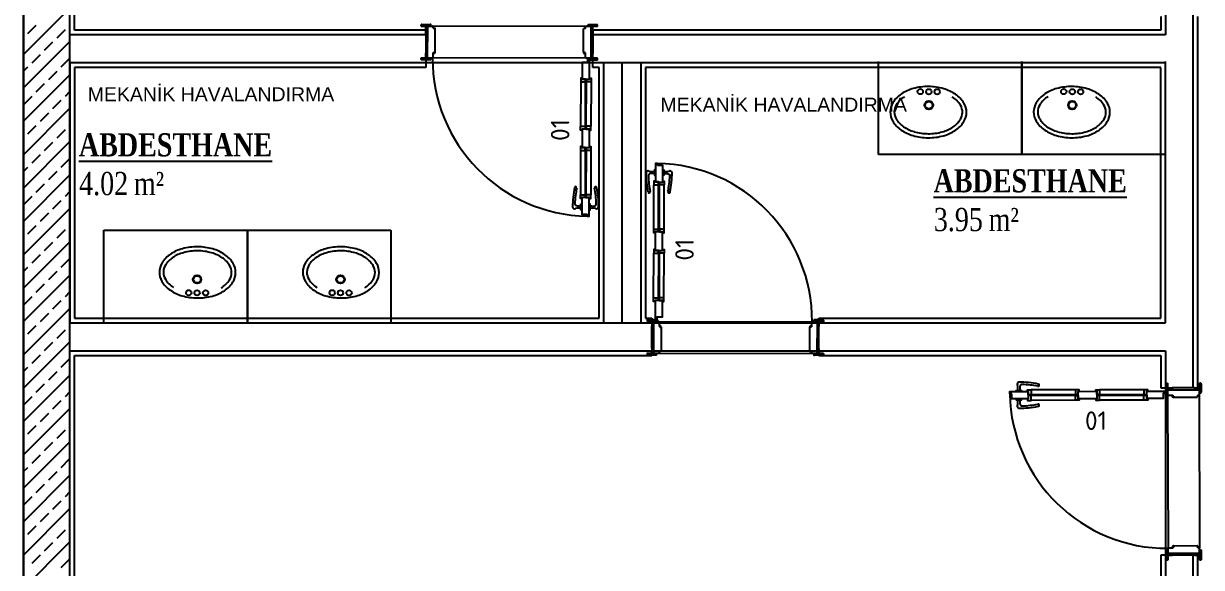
# Model space of a CAD drawing. Extents: x 357804 to 359242, y -615216 to -609926.
# Drawn here: x 357804 to 358439, y -612708 to -612415 of the extents above; entities that cross this region are included whole.
import ezdxf
from ezdxf.enums import TextEntityAlignment as Align

# ---------------------------------------------------------------- set-up
doc = ezdxf.new("R2010")
doc.units = 0
doc.header["$MEASUREMENT"] = 0
doc.layers.add('MKDU0', color=50, linetype='CONTINUOUS')
doc.styles.add('BORA', font='times.ttf')
doc.styles.add('KT-isocpeur', font='isocpeur.ttf', dxfattribs={"height": 10})
doc.styles.add('MtXpl_Times_New_Roma', font='timesbd.ttf')
doc.styles.get("Standard").update_dxf_attribs({"font": 'arial.ttf'})

msp = doc.modelspace()

# ---------------------------------------------------------------- linework, layer by layer
at = {"layer": 'MKDU0', "color": 8, "ltscale": 0.03}
for p, q in [((357804.37, -613401.35), (357804.37, -611886.35)), ((357804.37, -614601.35), (357804.37, -611886.35)), ((357804.37, -611886.35), (357804.37, -614601.35)), ((357804.37, -611886.35), (357804.37, -614601.35)), ((358434.37, -612806.35), (358434.37, -611911.35)), ((357804.37, -612821.35), (357804.37, -612301.35)), ((357829.37, -612701.35), (357829.37, -612301.35)), ((358419.37, -612301.35), (358419.37, -612421.35)), ((357829.37, -612421.35), (357829.37, -612371.35)), ((357831.87, -612418.85), (357831.87, -612373.85)), ((357804.37, -612431.92), (357829.37, -612406.92)), ((358416.87, -612411.37), (358416.87, -612418.85)), ((358436.87, -612611.32), (358436.87, -612411.39)), ((357806.69, -612420.62), (357811.18, -612416.13)), ((357822.41, -612422.86), (357826.9, -612418.37)), ((357829.14, -612416.13), (357829.37, -612415.9)), ((358021.04, -612418.85), (357831.87, -612418.85)), ((358021.04, -612421.35), (358021.04, -612418.85)), ((358416.87, -612418.85), (358111.03, -612418.85)), ((358111.03, -612418.85), (358111.04, -612421.35)), ((357804.37, -612422.94), (357804.45, -612422.86)), ((357804.37, -612449.89), (357829.37, -612424.89)), ((357815.67, -612429.6), (357820.16, -612425.11)), ((358419.37, -612421.35), (357829.37, -612421.35)), ((357808.94, -612436.34), (357813.43, -612431.85)), ((358020.99, -612431.35), (358020.99, -612438.85)), ((358111.02, -612438.85), (358111.02, -612431.35)), ((357804.37, -612440.9), (357806.69, -612438.58)), ((357824.65, -612438.58), (357829.14, -612434.09)), ((358116.87, -612436.35), (357829.37, -612436.35)), ((357829.37, -612436.35), (357829.37, -612576.35)), ((358020.99, -612438.85), (357831.87, -612438.85)), ((357831.87, -612438.85), (357831.87, -612573.85)), ((358114.37, -612438.85), (358111.02, -612438.85)), ((358114.37, -612573.85), (358114.37, -612438.85)), ((358116.87, -612576.35), (358116.87, -612436.35)), ((358136.87, -612436.35), (358116.87, -612436.35)), ((358126.87, -612576.35), (358126.87, -612436.35)), ((358419.37, -612436.35), (358136.87, -612436.35)), ((358136.87, -612436.35), (358136.87, -612576.35)), ((358416.87, -612438.85), (358139.37, -612438.85)), ((358139.37, -612438.85), (358139.37, -612573.85)), ((358264.8, -612485.73), (358264.8, -612435.73)), ((358342.07, -612485.73), (358342.07, -612435.73)), ((358342.07, -612435.73), (358342.07, -612485.73)), ((358416.87, -612573.85), (358416.87, -612438.85)), ((358419.35, -612435.73), (358419.35, -612485.73)), ((358419.37, -612576.35), (358419.37, -612436.35)), ((357804.37, -612467.85), (357829.37, -612442.85)), ((357817.92, -612445.32), (357822.41, -612440.83)), ((358106.97, -612472), (358107.03, -612445.11)), ((358107.39, -612472.01), (358107.45, -612445.11)), ((357811.18, -612452.05), (357815.67, -612447.56)), ((357826.9, -612454.3), (357829.37, -612451.83)), ((358104.44, -612446.59), (358104.39, -612470.52)), ((358110.04, -612446.6), (358109.99, -612470.53)), ((357804.45, -612458.79), (357808.94, -612454.3)), ((357820.16, -612461.03), (357824.65, -612456.54)), ((357804.37, -612485.81), (357829.37, -612460.81)), ((357813.43, -612467.77), (357817.92, -612463.28)), ((357806.69, -612474.5), (357811.18, -612470.01)), ((357829.14, -612470.01), (357829.37, -612469.79)), ((357804.37, -612476.83), (357804.45, -612476.75)), ((357822.41, -612476.75), (357826.9, -612472.26)), ((357804.37, -612503.77), (357829.37, -612478.77)), ((357815.67, -612483.48), (357820.16, -612478.99)), ((358104.36, -612483.48), (358104.31, -612507.41)), ((358106.95, -612482), (358106.89, -612508.9)), ((358107.37, -612482.01), (358107.31, -612508.9)), ((358109.96, -612483.49), (358109.91, -612507.42)), ((357808.94, -612490.22), (357813.43, -612485.73)), ((357824.65, -612492.46), (357829.14, -612487.97)), ((358342.07, -612485.73), (358264.8, -612485.73)), ((358419.35, -612485.73), (358342.07, -612485.73)), ((357804.37, -612494.79), (357806.69, -612492.46)), ((357817.92, -612499.2), (357822.41, -612494.71)), ((357804.37, -612521.73), (357829.37, -612496.73)), ((357811.18, -612505.93), (357815.67, -612501.44)), ((358143.8, -612525.92), (358143.86, -612501.99)), ((358146.39, -612527.41), (358146.45, -612500.51)), ((358146.81, -612527.41), (358146.87, -612500.52)), ((358149.4, -612525.93), (358149.46, -612502)), ((357804.45, -612512.67), (357808.94, -612508.18)), ((357826.9, -612508.18), (357829.37, -612505.71)), ((357804.37, -612539.69), (357829.37, -612514.69)), ((357820.16, -612514.91), (357824.65, -612510.42)), ((357813.43, -612521.65), (357817.92, -612517.16)), ((357806.69, -612528.38), (357811.18, -612523.89)), ((357822.41, -612530.63), (357826.9, -612526.14)), ((357829.14, -612523.89), (357829.37, -612523.67)), ((357847.69, -612576.35), (357847.69, -612526.35)), ((357847.69, -612526.35), (357924.97, -612526.35)), ((357924.97, -612526.35), (357924.97, -612576.35)), ((357924.97, -612576.35), (357924.97, -612526.35)), ((357924.97, -612526.35), (358002.24, -612526.35)), ((358002.24, -612526.35), (358002.24, -612576.35)), ((357804.37, -612530.71), (357804.45, -612530.63)), ((357804.37, -612557.65), (357829.37, -612532.65)), ((357815.67, -612537.36), (357820.16, -612532.87)), ((357808.94, -612544.1), (357813.43, -612539.61)), ((358143.72, -612562.81), (358143.77, -612538.88)), ((358146.37, -612537.41), (358146.31, -612564.3)), ((358146.79, -612537.41), (358146.73, -612564.3)), ((358149.32, -612562.82), (358149.37, -612538.89)), ((357804.37, -612548.67), (357806.69, -612546.34)), ((357824.65, -612546.34), (357829.14, -612541.85)), ((357804.37, -612575.61), (357829.37, -612550.61)), ((357817.92, -612553.08), (357822.41, -612548.59)), ((357811.18, -612559.81), (357815.67, -612555.32)), ((357826.9, -612562.06), (357829.37, -612559.59)), ((357804.45, -612566.55), (357808.94, -612562.06)), ((357820.16, -612568.79), (357824.65, -612564.3)), ((357804.37, -612593.57), (357829.37, -612568.57)), ((357813.43, -612575.53), (357817.92, -612571.04)), ((357806.69, -612582.26), (357811.18, -612577.77)), ((357829.14, -612577.77), (357829.37, -612577.55)), ((357829.37, -612576.35), (358116.87, -612576.35)), ((357831.87, -612573.85), (358114.37, -612573.85)), ((358116.87, -612576.35), (358136.87, -612576.35)), ((358136.87, -612576.35), (358419.37, -612576.35)), ((358139.37, -612573.85), (358142.72, -612573.85)), ((358232.74, -612573.85), (358416.87, -612573.85)), ((357804.37, -612584.59), (357804.45, -612584.51)), ((357822.41, -612584.51), (357826.9, -612580.02)), ((357804.37, -612611.53), (357829.37, -612586.53)), ((357815.67, -612591.24), (357820.16, -612586.75)), ((357829.37, -612791.35), (357829.37, -612591.35)), ((357829.37, -612591.35), (358419.37, -612591.35)), ((358142.72, -612593.85), (358142.72, -612591.35)), ((358232.72, -612591.35), (358232.72, -612593.85)), ((358419.37, -612591.35), (358419.37, -612771.35)), ((357808.94, -612597.98), (357813.43, -612593.49)), ((357824.65, -612600.22), (357829.14, -612595.73)), ((357831.87, -612788.85), (357831.87, -612593.85)), ((357831.87, -612593.85), (358142.72, -612593.85)), ((358232.72, -612593.85), (358416.87, -612593.85)), ((358416.87, -612593.85), (358416.87, -612611.36)), ((357804.37, -612602.55), (357806.69, -612600.22)), ((357804.37, -612629.49), (357829.37, -612604.49)), ((357817.92, -612606.96), (357822.41, -612602.47)), ((357811.18, -612613.7), (357815.67, -612609.21)), ((357804.45, -612620.43), (357808.94, -612615.94)), ((357826.9, -612615.94), (357829.37, -612613.47)), ((358372.44, -612615), (358345.55, -612615.06)), ((358372.44, -612615.42), (358345.55, -612615.48)), ((358370.96, -612612.41), (358347.03, -612612.46)), ((358382.44, -612614.97), (358409.34, -612614.91)), ((358382.44, -612615.39), (358409.34, -612615.33)), ((358407.85, -612612.33), (358383.92, -612612.38)), ((358416.87, -612611.36), (358424.37, -612611.35)), ((358434.37, -612611.33), (358436.87, -612611.32)), ((357804.37, -612647.45), (357829.37, -612622.45)), ((357820.16, -612622.68), (357824.65, -612618.19)), ((358370.97, -612618.01), (358347.04, -612618.06)), ((358407.86, -612617.93), (358383.93, -612617.98)), ((357813.43, -612629.41), (357817.92, -612624.92)), ((357806.69, -612636.15), (357811.18, -612631.66)), ((357822.41, -612638.39), (357826.9, -612633.9)), ((357829.14, -612631.66), (357829.37, -612631.43)), ((357804.37, -612638.47), (357804.45, -612638.39)), ((357804.37, -612665.41), (357829.37, -612640.41)), ((357815.67, -612645.13), (357820.16, -612640.64)), ((357808.94, -612651.86), (357813.43, -612647.37)), ((357804.37, -612656.43), (357806.69, -612654.11)), ((357824.65, -612654.11), (357829.14, -612649.62)), ((357804.37, -612683.37), (357829.37, -612658.37)), ((357817.92, -612660.84), (357822.41, -612656.35)), ((357811.18, -612667.58), (357815.67, -612663.09)), ((357826.9, -612669.82), (357829.37, -612667.35)), ((357804.45, -612674.31), (357808.94, -612669.82)), ((357820.16, -612676.56), (357824.65, -612672.07)), ((357804.37, -612701.33), (357829.37, -612676.33)), ((357813.43, -612683.29), (357817.92, -612678.8)), ((357806.69, -612690.03), (357811.18, -612685.54)), ((357829.14, -612685.54), (357829.37, -612685.31)), ((357804.37, -612692.35), (357804.45, -612692.27)), ((357822.41, -612692.27), (357826.9, -612687.78)), ((357804.37, -612719.29), (357829.37, -612694.29)), ((357815.67, -612699.01), (357820.16, -612694.52)), ((357808.94, -612705.74), (357813.43, -612701.25)), ((357824.65, -612707.99), (357829.14, -612703.5)), ((357829.37, -612791.35), (357829.37, -612701.35)), ((358424.37, -612701.35), (358416.87, -612701.36)), ((358416.87, -612701.36), (358416.87, -612768.85)), ((358436.87, -612701.33), (358434.37, -612701.33)), ((358436.87, -612803.85), (358436.87, -612701.33))]:
    msp.add_line(p, q, dxfattribs=at)
for points in [[(358109.24, -612445.12), (358109.27, -612435.12), (358108.07, -612435.11), (358108.06, -612436.26), (358105.26, -612436.26), (358105.24, -612445.11)], [(358105.25, -612444.59), (358104.45, -612444.59), (358104.44, -612446.59), (358107.03, -612446.59), (358107.03, -612445.11), (358105.24, -612445.11)], [(358109.25, -612444.6), (358110.05, -612444.6), (358110.04, -612446.6), (358107.45, -612446.59), (358107.45, -612445.11), (358109.24, -612445.12)], [(358105.18, -612472.52), (358104.38, -612472.52), (358104.39, -612470.52), (358106.98, -612470.52), (358106.97, -612472), (358105.18, -612472)], [(358109.18, -612472.53), (358109.98, -612472.53), (358109.99, -612470.53), (358107.4, -612470.53), (358107.39, -612472.01), (358109.18, -612472.01)], [(358109.18, -612472.01), (358105.18, -612472), (358105.16, -612482), (358109.16, -612482.01), (358109.18, -612472.01)], [(358105.16, -612481.48), (358104.36, -612481.48), (358104.36, -612483.48), (358106.95, -612483.48), (358106.95, -612482), (358105.16, -612482)], [(358109.16, -612481.49), (358109.96, -612481.49), (358109.96, -612483.49), (358107.37, -612483.49), (358107.37, -612482.01), (358109.16, -612482.01)], [(358145.88, -612491.66), (358145.88, -612490.51), (358144.68, -612490.51), (358144.66, -612500.51), (358148.66, -612500.52), (358148.68, -612491.67)], [(358144.66, -612499.99), (358143.86, -612499.99), (358143.86, -612501.99), (358146.45, -612501.99), (358146.45, -612500.51), (358144.66, -612500.51)], [(358148.66, -612500), (358149.46, -612500), (358149.46, -612502), (358146.87, -612502), (358146.87, -612500.52), (358148.66, -612500.52)], [(358105.1, -612509.41), (358104.3, -612509.41), (358104.31, -612507.41), (358106.9, -612507.42), (358106.89, -612508.9), (358105.1, -612508.89)], [(358107.88, -612517.75), (358107.88, -612518.9), (358109.08, -612518.9), (358109.1, -612508.9), (358105.1, -612508.89), (358105.08, -612517.74)], [(358109.1, -612509.42), (358109.9, -612509.42), (358109.91, -612507.42), (358107.32, -612507.42), (358107.31, -612508.9), (358109.1, -612508.9)], [(358144.6, -612527.92), (358143.8, -612527.92), (358143.8, -612525.92), (358146.39, -612525.93), (358146.39, -612527.41), (358144.6, -612527.4)], [(358144.58, -612537.4), (358148.58, -612537.41), (358148.6, -612527.41), (358144.6, -612527.4), (358144.58, -612537.4)], [(358148.6, -612527.93), (358149.4, -612527.93), (358149.4, -612525.93), (358146.81, -612525.93), (358146.81, -612527.41), (358148.6, -612527.41)], [(358144.58, -612536.88), (358143.78, -612536.88), (358143.77, -612538.88), (358146.36, -612538.89), (358146.37, -612537.41), (358144.58, -612537.4)], [(358148.58, -612536.89), (358149.38, -612536.89), (358149.37, -612538.89), (358146.78, -612538.89), (358146.79, -612537.41), (358148.58, -612537.41)], [(358144.52, -612564.81), (358143.72, -612564.81), (358143.72, -612562.81), (358146.31, -612562.82), (358146.31, -612564.3), (358144.52, -612564.29)], [(358144.52, -612564.29), (358144.5, -612574.29), (358145.7, -612574.3), (358145.7, -612573.15), (358148.5, -612573.15), (358148.52, -612564.3)], [(358148.52, -612564.82), (358149.32, -612564.82), (358149.32, -612562.82), (358146.73, -612562.82), (358146.73, -612564.3), (358148.52, -612564.3)], [(358336.7, -612614.49), (358335.55, -612614.49), (358335.55, -612613.29), (358345.55, -612613.27), (358345.56, -612617.27), (358336.71, -612617.29)], [(358345.03, -612613.27), (358345.03, -612612.47), (358347.03, -612612.46), (358347.03, -612615.05), (358345.55, -612615.06), (358345.55, -612613.27)], [(358345.04, -612617.27), (358345.04, -612618.07), (358347.04, -612618.06), (358347.03, -612615.47), (358345.55, -612615.48), (358345.56, -612617.27)], [(358372.96, -612613.21), (358372.96, -612612.41), (358370.96, -612612.41), (358370.96, -612615), (358372.44, -612615), (358372.44, -612613.21)], [(358372.97, -612617.21), (358372.97, -612618.01), (358370.97, -612618.01), (358370.96, -612615.42), (358372.44, -612615.42), (358372.45, -612617.21)], [(358382.44, -612613.18), (358382.45, -612617.18), (358372.45, -612617.21), (358372.44, -612613.21), (358382.44, -612613.18)], [(358381.92, -612613.19), (358381.92, -612612.39), (358383.92, -612612.38), (358383.92, -612614.97), (358382.44, -612614.97), (358382.44, -612613.18)], [(358381.93, -612617.19), (358381.93, -612617.99), (358383.93, -612617.98), (358383.92, -612615.39), (358382.44, -612615.39), (358382.45, -612617.18)], [(358409.85, -612613.12), (358409.85, -612612.32), (358407.85, -612612.33), (358407.86, -612614.92), (358409.34, -612614.91), (358409.33, -612613.12)], [(358409.86, -612617.12), (358409.86, -612617.92), (358407.86, -612617.93), (358407.86, -612615.34), (358409.34, -612615.33), (358409.34, -612617.12)], [(358409.33, -612613.12), (358419.33, -612613.1), (358419.33, -612614.3), (358418.18, -612614.3), (358418.19, -612617.1), (358409.34, -612617.12)]]:
    msp.add_lwpolyline(points, close=True, dxfattribs=at)
for points in [[(358107.09, -612472), (358107.15, -612445.11)], [(358107.35, -612445.11), (358107.29, -612472)], [(358107.07, -612482), (358107.01, -612508.9)], [(358107.21, -612508.9), (358107.27, -612482)], [(358144.67, -612493.9), (358144.17, -612493.9), (358144.17, -612496.9), (358144.67, -612496.9)], [(358148.67, -612493.91), (358149.17, -612493.91), (358149.17, -612496.91), (358148.67, -612496.91)], [(358146.55, -612500.51), (358146.49, -612527.41)], [(358146.69, -612527.41), (358146.75, -612500.52)], [(358105.09, -612515.5), (358104.59, -612515.5), (358104.59, -612512.5), (358105.09, -612512.5)], [(358109.09, -612515.51), (358109.59, -612515.51), (358109.59, -612512.51), (358109.09, -612512.51)], [(358146.41, -612564.3), (358146.47, -612537.41)], [(358146.67, -612537.41), (358146.61, -612564.3)], [(358338.94, -612613.28), (358338.94, -612612.78), (358341.94, -612612.77), (358341.94, -612613.27)], [(358345.55, -612615.16), (358372.44, -612615.1)], [(358372.44, -612615.3), (358345.55, -612615.36)], [(358409.34, -612615.01), (358382.44, -612615.07)], [(358382.44, -612615.27), (358409.34, -612615.21)], [(358338.95, -612617.28), (358338.95, -612617.78), (358341.95, -612617.77), (358341.95, -612617.27)]]:
    msp.add_lwpolyline(points, dxfattribs=at)
for points in [[(358149.17, -612496.16, -0.141238), (358151.63, -612496.04, -0.296872), (358152.44, -612497.27)], [(358104.59, -612513.25, -0.141238), (358102.13, -612513.37, -0.296872), (358101.33, -612512.14)], [(358341.2, -612617.78, 0.141238), (358341.08, -612620.23, 0.296872), (358342.31, -612621.04)]]:
    msp.add_lwpolyline(points, format="xyb", dxfattribs=at)
for centre, radius in [((358287.36, -612451.87), 1.43), ((358291.96, -612451.9), 1.43), ((358296.46, -612451.94), 1.43), ((358364.63, -612451.87), 1.43), ((358369.24, -612451.9), 1.43), ((358373.73, -612451.94), 1.43), ((358291.96, -612459.16), 2.3), ((358291.96, -612459.16), 1.94), ((358369.24, -612459.16), 2.3), ((358369.24, -612459.16), 1.94), ((357897.8, -612552.92), 2.3), ((357897.8, -612552.92), 1.94), ((357975.08, -612552.92), 2.3), ((357975.08, -612552.92), 1.94), ((357893.31, -612560.14), 1.43), ((357897.8, -612560.18), 1.43), ((357902.41, -612560.21), 1.43), ((357970.58, -612560.14), 1.43), ((357975.08, -612560.18), 1.43), ((357979.68, -612560.21), 1.43)]:
    msp.add_circle(centre, radius, dxfattribs=at)
for centre, radius, start, end in [((358289.35, -612471.41), 21.99, 105.12094, 123.43802), ((358291.59, -612479.69), 30.56, 89.60337, 105.12094), ((358291.59, -612479.69), 30.56, 74.0858, 89.60337), ((358293.94, -612471.45), 21.99, 55.76871, 74.0858), ((358366.63, -612471.41), 21.99, 105.12094, 123.43802), ((358368.87, -612479.69), 30.56, 89.60337, 105.12094), ((358368.87, -612479.69), 30.56, 74.0858, 89.60337), ((358371.22, -612471.45), 21.99, 55.76871, 74.0858), ((358280.58, -612462.83), 9.43, 147.88996, 179.60337), ((358285.89, -612466.16), 15.7, 123.43802, 147.88996), ((358285.89, -612466.16), 13.51, 120.98011, 147.88996), ((358297.48, -612466.24), 13.51, 31.31678, 58.22663), ((358297.48, -612466.24), 15.7, 31.31678, 55.76871), ((358302.84, -612462.99), 9.43, 359.60337, 31.31678), ((358357.85, -612462.83), 9.43, 147.88996, 179.60337), ((358363.16, -612466.16), 15.7, 123.43802, 147.88996), ((358363.16, -612466.16), 13.51, 120.98011, 147.88996), ((358374.76, -612466.24), 13.51, 31.31678, 58.22663), ((358374.76, -612466.24), 15.7, 31.31678, 55.76871), ((358380.11, -612462.99), 9.43, 359.60337, 31.31678), ((358280.58, -612462.83), 9.43, 179.60337, 211.31678), ((358280.58, -612462.83), 7.24, 147.88996, 179.60337), ((358280.58, -612462.83), 7.24, 179.60337, 211.31678), ((358302.84, -612462.99), 7.24, 327.88996, 359.60337), ((358302.84, -612462.99), 7.24, 359.60337, 31.31678), ((358302.84, -612462.99), 9.43, 327.88996, 359.60337), ((358357.85, -612462.83), 9.43, 179.60337, 211.31678), ((358357.85, -612462.83), 7.24, 147.88996, 179.60337), ((358357.85, -612462.83), 7.24, 179.60337, 211.31678), ((358380.11, -612462.99), 7.24, 327.88996, 359.60337), ((358380.11, -612462.99), 7.24, 359.60337, 31.31678), ((358380.11, -612462.99), 9.43, 327.88996, 359.60337), ((358285.93, -612459.57), 15.7, 211.31678, 235.76871), ((358285.93, -612459.57), 13.51, 211.31678, 235.76871), ((358289.47, -612454.37), 19.8, 235.76871, 254.0858), ((358294.06, -612454.41), 19.8, 285.12094, 303.43802), ((358297.53, -612459.66), 13.51, 303.43802, 327.88996), ((358297.53, -612459.66), 15.7, 303.43802, 327.88996), ((358363.21, -612459.57), 15.7, 211.31678, 235.76871), ((358363.21, -612459.57), 13.51, 211.31678, 235.76871), ((358366.75, -612454.37), 19.8, 235.76871, 254.0858), ((358371.34, -612454.41), 19.8, 285.12094, 303.43802), ((358374.8, -612459.66), 13.51, 303.43802, 327.88996), ((358374.8, -612459.66), 15.7, 303.43802, 327.88996), ((358289.47, -612454.37), 21.99, 235.76871, 254.0858), ((358291.82, -612446.13), 30.56, 254.0858, 269.60337), ((358291.82, -612446.13), 28.38, 254.0858, 269.60337), ((358291.82, -612446.13), 30.56, 269.60337, 285.12094), ((358291.82, -612446.13), 28.38, 269.60337, 285.12094), ((358294.06, -612454.41), 21.99, 285.12094, 303.43802), ((358366.75, -612454.37), 21.99, 235.76871, 254.0858), ((358369.1, -612446.13), 30.56, 254.0858, 269.60337), ((358369.1, -612446.13), 28.38, 254.0858, 269.60337), ((358369.1, -612446.13), 30.56, 269.60337, 285.12094), ((358369.1, -612446.13), 28.38, 269.60337, 285.12094), ((358371.34, -612454.41), 21.99, 285.12094, 303.43802), ((358140.73, -612495.59), 1.08, 63.36328, 169.30744), ((358195.42, -612495.49), 55.75, 179.89541, 190.75201), ((358142.25, -612497.26), 1.35, 113.36085, 179.49958), ((358142.73, -612490.45), 4.44, 250.05147, 288.93315), ((358142.71, -612500.35), 4.44, 70.81153, 102.96816), ((358150.63, -612490.47), 4.44, 250.81153, 289.69322), ((358152.61, -612495.62), 1.08, 10.43724, 116.38141), ((358097.92, -612495.28), 55.75, 348.99267, 359.84928), ((358101.7, -612503.61), 0.6, 348.47889, 168.47889), ((358195.42, -612495.49), 54.55, 181.8387, 190.74017), ((358097.92, -612495.28), 54.55, 349.00452, 357.90599), ((358155.84, -612514.14), 55.75, 168.99267, 179.84928), ((358155.84, -612514.14), 54.55, 169.00452, 177.90599), ((358112.53, -612503.64), 0.6, 11.26579, 191.26579), ((358058.34, -612513.92), 54.55, 1.8387, 10.74017), ((358058.34, -612513.92), 55.75, 359.89541, 10.75201), ((358141.24, -612505.78), 0.6, 191.26579, 11.26579), ((358152.06, -612505.8), 0.6, 168.47889, 348.47889), ((358101.15, -612513.79), 1.08, 190.43724, 296.38141), ((358103.13, -612518.95), 4.44, 70.81153, 109.69322), ((358111.05, -612509.06), 4.44, 250.81153, 282.96816), ((358111.03, -612518.96), 4.44, 70.05147, 108.93315), ((358111.52, -612512.16), 1.35, 293.36085, 359.49958), ((358113.03, -612513.82), 1.08, 243.36328, 349.30744), ((357892.24, -612552.43), 15.7, 123.43802, 147.88996), ((357895.66, -612557.67), 21.99, 105.12094, 123.43802), ((357895.66, -612557.67), 19.8, 105.12094, 123.43802), ((357897.89, -612565.95), 30.56, 89.60337, 105.12094), ((357897.89, -612565.95), 28.38, 89.60337, 105.12094), ((357897.89, -612565.95), 28.38, 74.0858, 89.60337), ((357897.89, -612565.95), 30.56, 74.0858, 89.60337), ((357900.24, -612557.71), 19.8, 55.76871, 74.0858), ((357900.24, -612557.71), 21.99, 55.76871, 74.0858), ((357903.83, -612552.51), 15.7, 31.31678, 55.76871), ((357969.51, -612552.43), 15.7, 123.43802, 147.88996), ((357972.93, -612557.67), 21.99, 105.12094, 123.43802), ((357972.93, -612557.67), 19.8, 105.12094, 123.43802), ((357975.17, -612565.95), 30.56, 89.60337, 105.12094), ((357975.17, -612565.95), 28.38, 89.60337, 105.12094), ((357975.17, -612565.95), 28.38, 74.0858, 89.60337), ((357975.17, -612565.95), 30.56, 74.0858, 89.60337), ((357977.52, -612557.71), 19.8, 55.76871, 74.0858), ((357977.52, -612557.71), 21.99, 55.76871, 74.0858), ((357981.1, -612552.51), 15.7, 31.31678, 55.76871), ((357886.93, -612549.09), 9.43, 147.88996, 179.60337), ((357886.93, -612549.09), 7.24, 147.88996, 179.60337), ((357892.24, -612552.43), 13.51, 123.43802, 147.88996), ((357903.83, -612552.51), 13.51, 31.31678, 55.76871), ((357909.18, -612549.25), 7.24, 359.60337, 31.31678), ((357909.18, -612549.25), 9.43, 359.60337, 31.31678), ((357964.2, -612549.09), 9.43, 147.88996, 179.60337), ((357964.2, -612549.09), 7.24, 147.88996, 179.60337), ((357969.51, -612552.43), 13.51, 123.43802, 147.88996), ((357981.1, -612552.51), 13.51, 31.31678, 55.76871), ((357986.46, -612549.25), 7.24, 359.60337, 31.31678), ((357986.46, -612549.25), 9.43, 359.60337, 31.31678), ((357886.93, -612549.09), 9.43, 179.60337, 211.31678), ((357886.93, -612549.09), 7.24, 179.60337, 211.31678), ((357892.28, -612545.84), 13.51, 211.31678, 238.22663), ((357903.87, -612545.92), 13.51, 300.98011, 327.88996), ((357909.18, -612549.25), 7.24, 327.88996, 359.60337), ((357909.18, -612549.25), 9.43, 327.88996, 359.60337), ((357964.2, -612549.09), 9.43, 179.60337, 211.31678), ((357964.2, -612549.09), 7.24, 179.60337, 211.31678), ((357969.56, -612545.84), 13.51, 211.31678, 238.22663), ((357981.15, -612545.92), 13.51, 300.98011, 327.88996), ((357986.46, -612549.25), 7.24, 327.88996, 359.60337), ((357986.46, -612549.25), 9.43, 327.88996, 359.60337), ((357892.28, -612545.84), 15.7, 211.31678, 235.76871), ((357895.82, -612540.64), 21.99, 235.76871, 254.0858), ((357900.41, -612540.67), 21.99, 285.12094, 303.43802), ((357903.87, -612545.92), 15.7, 303.43802, 327.88996), ((357969.56, -612545.84), 15.7, 211.31678, 235.76871), ((357973.1, -612540.64), 21.99, 235.76871, 254.0858), ((357977.68, -612540.67), 21.99, 285.12094, 303.43802), ((357981.15, -612545.92), 15.7, 303.43802, 327.88996), ((357898.17, -612532.39), 30.56, 254.0858, 269.60337), ((357898.17, -612532.39), 30.56, 269.60337, 285.12094), ((357975.45, -612532.39), 30.56, 254.0858, 269.60337), ((357975.45, -612532.39), 30.56, 269.60337, 285.12094), ((358340.63, -612609.34), 1.08, 100.69256, 206.63672), ((358335.49, -612611.34), 4.44, 341.06685, 19.94853), ((358340.53, -612664.02), 55.75, 79.24799, 90.10459), ((358345.39, -612611.32), 4.44, 167.03184, 199.18847), ((358342.29, -612610.85), 1.35, 90.50042, 156.63915), ((358340.53, -612664.03), 54.55, 79.25983, 88.1613), ((358350.81, -612609.84), 0.6, 258.73421, 78.73421), ((358340.66, -612621.22), 1.08, 153.61859, 259.56276), ((358335.5, -612619.24), 4.44, 340.30678, 19.18847), ((358340.31, -612566.53), 55.75, 270.15072, 281.00733), ((358340.31, -612566.53), 54.55, 272.09401, 280.99548), ((358350.84, -612620.67), 0.6, 281.52111, 101.52111)]:
    msp.add_arc(centre, radius, start, end, dxfattribs=at)

# ---------------------------------------------------------------- texts
for p in [(357838.96, -612457.02), (358147.43, -612462.64)]:
    msp.add_text('MEKANİK HAVALANDIRMA', height=7.5, dxfattribs=at).set_placement(p)
at = {"layer": 'MKDU0', "color": 8, "ltscale": 0.03, "width": 0.8}
for s, style, p in [('%%UABDESTHANE', 'MtXpl_Times_New_Roma', (357834.17, -612486.75)), ('4.02', 'BORA', (357834.28, -612507.59)), ('m²', 'BORA', (357863.81, -612507.59)), ('%%UABDESTHANE', 'MtXpl_Times_New_Roma', (358294.53, -612506.12)), ('3.95', 'BORA', (358294.65, -612526.96)), ('m²', 'BORA', (358324.18, -612526.96))]:
    msp.add_text(s, height=12.5, rotation=360, dxfattribs=dict(at, style=style)).set_placement(p)
at = {"layer": 'MKDU0', "color": 8, "ltscale": 0.03, "style": 'KT-isocpeur'}
for rotation, p in [(89.87234, (358093.38, -612472.49)), (89.87234, (358160.38, -612536.92)), (0.12766, (358381.96, -612628.99))]:
    msp.add_attdef('01', text='90/220', height=10, rotation=rotation, dxfattribs=at).set_placement(p, align=Align.MIDDLE_CENTER)

# ---------------------------------------------------------------- next in the draw order: wipeouts: each hides what was drawn before it
at = {"color": 8, "ltscale": 0.03}
for points in [[(358021.04, -612418.65), (358021.02, -612431.65), (358111.02, -612431.85), (358111.04, -612418.85)], [(358142.75, -612577.56), (358142.72, -612590.56), (358232.72, -612590.76), (358232.75, -612577.76)], [(358435.8, -612701.32), (358422.8, -612701.35), (358422.6, -612611.35), (358435.6, -612611.32)]]:
    msp.add_wipeout(points, dxfattribs=at).dxf.layer = 'MKDU0'

# ---------------------------------------------------------------- next in the draw order: linework, layer by layer
at = {"layer": 'MKDU0', "color": 8, "ltscale": 0.03}
for p, q in [((358018.55, -612416.65), (358018.55, -612415.95)), ((358018.55, -612416.65), (358018.55, -612415.95)), ((358018.55, -612416.65), (358024.7, -612416.66)), ((358018.85, -612415.65), (358023.46, -612415.66)), ((358021.04, -612419.15), (358021.02, -612431.15)), ((358021.04, -612419.15), (358021.05, -612416.65)), ((358021.04, -612419.15), (358022.04, -612419.15)), ((358022.01, -612433.65), (358022.05, -612416.65)), ((358023.76, -612416.66), (358023.76, -612415.96)), ((358107.4, -612416.84), (358024.7, -612416.66)), ((358025, -612417.66), (358025, -612416.96)), ((358025, -612417.66), (358025.8, -612417.66)), ((358026.07, -612430.56), (358026.1, -612417.96)), ((358105.97, -612430.74), (358106, -612418.14)), ((358107.1, -612417.84), (358106.3, -612417.84)), ((358107.1, -612417.84), (358107.1, -612417.14)), ((358113.55, -612416.86), (358107.4, -612416.84)), ((358108.34, -612416.85), (358108.34, -612416.15)), ((358113.25, -612415.86), (358108.64, -612415.85)), ((358110.01, -612433.85), (358110.05, -612416.85)), ((358111.04, -612419.35), (358110.04, -612419.35)), ((358111.04, -612419.35), (358111.02, -612431.35)), ((358111.04, -612419.35), (358111.05, -612416.85)), ((358113.55, -612416.86), (358113.55, -612416.16)), ((358113.55, -612416.86), (358113.55, -612416.16)), ((358021.01, -612433.65), (358021.02, -612431.15)), ((358021.02, -612431.15), (358022.02, -612431.15)), ((358024.96, -612433.36), (358024.97, -612430.86)), ((358024.97, -612430.86), (358025.77, -612430.86)), ((358025.23, -612430.9), (358025.92, -612430.9)), ((358025.45, -612430.42), (358025.71, -612430.42)), ((358025.45, -612430.9), (358025.45, -612430.42)), ((358025.45, -612431.02), (358025.7, -612431.02)), ((358025.71, -612430.9), (358025.71, -612430.42)), ((358106.8, -612431.08), (358106.11, -612431.08)), ((358107.07, -612431.04), (358106.27, -612431.04)), ((358106.59, -612430.6), (358106.33, -612430.6)), ((358106.33, -612431.08), (358106.33, -612430.6)), ((358106.58, -612431.2), (358106.33, -612431.2)), ((358106.58, -612431.08), (358106.59, -612430.6)), ((358107.06, -612433.54), (358107.07, -612431.04)), ((358111.02, -612431.35), (358110.02, -612431.35)), ((358111.01, -612433.85), (358111.02, -612431.35)), ((358018.51, -612434.35), (358018.51, -612433.65)), ((358018.51, -612433.65), (358024.66, -612433.66)), ((358018.51, -612434.35), (358018.51, -612433.65)), ((358018.81, -612434.65), (358023.42, -612434.66)), ((358023.72, -612434.36), (358023.72, -612433.66)), ((358107.36, -612433.84), (358024.66, -612433.66)), ((358113.51, -612433.86), (358107.36, -612433.84)), ((358108.33, -612434.89), (358108.28, -612435.12)), ((358108.43, -612433.97), (358108.43, -612433.85)), ((358108.62, -612434.95), (358108.59, -612435.12)), ((358108.73, -612433.98), (358108.73, -612433.85)), ((358109.16, -612434.55), (358109.16, -612433.85)), ((358113.21, -612434.86), (358109.46, -612434.85)), ((358113.51, -612434.56), (358113.51, -612433.86)), ((358113.51, -612434.56), (358113.51, -612433.86)), ((358140.25, -612574.85), (358140.25, -612575.55)), ((358140.25, -612574.85), (358140.25, -612575.55)), ((358140.25, -612575.55), (358146.4, -612575.57)), ((358140.55, -612574.55), (358144.3, -612574.56)), ((358142.72, -612573.85), (358142.72, -612581.35)), ((358142.72, -612590.06), (358142.75, -612578.06)), ((358142.75, -612575.56), (358142.75, -612578.06)), ((358142.75, -612578.06), (358143.75, -612578.06)), ((358143.75, -612575.56), (358143.71, -612592.56)), ((358144.6, -612574.86), (358144.6, -612575.56)), ((358145.03, -612575.43), (358145.03, -612575.56)), ((358145.14, -612574.46), (358145.17, -612574.3)), ((358145.33, -612575.44), (358145.33, -612575.56)), ((358145.43, -612574.52), (358145.48, -612574.3)), ((358146.4, -612575.57), (358229.1, -612575.75)), ((358146.7, -612575.87), (358146.7, -612578.37)), ((358146.7, -612578.37), (358147.5, -612578.37)), ((358146.96, -612578.33), (358147.65, -612578.33)), ((358147.18, -612578.21), (358147.43, -612578.21)), ((358147.18, -612578.33), (358147.18, -612578.81)), ((358147.18, -612578.81), (358147.43, -612578.81)), ((358147.43, -612578.33), (358147.43, -612578.81)), ((358147.79, -612578.67), (358147.77, -612591.27)), ((358227.69, -612578.85), (358227.67, -612591.45)), ((358228.53, -612578.51), (358227.84, -612578.51)), ((358228.8, -612578.55), (358228, -612578.55)), ((358228.31, -612578.39), (358228.06, -612578.39)), ((358228.06, -612578.51), (358228.06, -612578.99)), ((358228.31, -612578.99), (358228.06, -612578.99)), ((358228.31, -612578.51), (358228.31, -612578.99)), ((358228.8, -612576.05), (358228.8, -612578.55)), ((358235.25, -612575.76), (358229.1, -612575.75)), ((358230.04, -612575.05), (358230.04, -612575.75)), ((358234.95, -612574.76), (358230.35, -612574.75)), ((358231.75, -612575.76), (358231.71, -612592.76)), ((358232.75, -612578.26), (358231.75, -612578.26)), ((358232.72, -612590.26), (358232.75, -612578.26)), ((358232.74, -612581.35), (358232.74, -612573.85)), ((358232.75, -612575.76), (358232.75, -612578.26)), ((358235.25, -612575.06), (358235.25, -612575.76)), ((358235.25, -612575.06), (358235.25, -612575.76)), ((358142.72, -612590.06), (358142.71, -612592.56)), ((358142.72, -612590.06), (358143.72, -612590.06)), ((358146.67, -612591.57), (358146.66, -612592.27)), ((358146.67, -612591.57), (358147.47, -612591.57)), ((358228.77, -612591.75), (358227.97, -612591.75)), ((358228.77, -612591.75), (358228.76, -612592.45)), ((358232.72, -612590.26), (358231.72, -612590.26)), ((358232.72, -612590.26), (358232.71, -612592.76)), ((358140.21, -612592.55), (358140.21, -612593.25)), ((358140.21, -612592.55), (358146.36, -612592.57)), ((358140.21, -612592.55), (358140.21, -612593.25)), ((358140.51, -612593.55), (358145.12, -612593.56)), ((358145.42, -612592.56), (358145.42, -612593.26)), ((358146.36, -612592.57), (358229.06, -612592.75)), ((358235.21, -612592.76), (358229.06, -612592.75)), ((358230.01, -612592.75), (358230, -612593.45)), ((358234.91, -612593.76), (358230.3, -612593.75)), ((358235.21, -612592.76), (358235.21, -612593.46)), ((358235.21, -612592.76), (358235.21, -612593.46)), ((358419.59, -612609.16), (358419.6, -612612.91)), ((358419.89, -612608.86), (358420.59, -612608.86)), ((358419.89, -612608.86), (358420.59, -612608.86)), ((358420.59, -612608.86), (358420.6, -612615.01)), ((358437.59, -612608.82), (358438.29, -612608.82)), ((358437.59, -612608.82), (358437.6, -612614.97)), ((358437.59, -612608.82), (358438.29, -612608.82)), ((358438.59, -612609.12), (358438.6, -612613.73)), ((358419.5, -612613.75), (358419.33, -612613.78)), ((358419.56, -612614.04), (358419.33, -612614.09)), ((358419.9, -612613.21), (358420.6, -612613.21)), ((358420.47, -612613.64), (358420.6, -612613.64)), ((358420.48, -612613.94), (358420.6, -612613.94)), ((358420.6, -612611.36), (358423.1, -612611.35)), ((358420.6, -612612.36), (358437.6, -612612.32)), ((358420.6, -612615.01), (358420.79, -612697.71)), ((358420.91, -612615.31), (358423.41, -612615.3)), ((358435.1, -612611.33), (358423.1, -612611.35)), ((358423.1, -612611.35), (358423.1, -612612.35)), ((358423.25, -612615.78), (358423.25, -612616.04)), ((358423.37, -612615.57), (358423.37, -612616.26)), ((358423.37, -612615.78), (358423.85, -612615.78)), ((358423.37, -612616.04), (358423.85, -612616.04)), ((358423.41, -612615.3), (358423.41, -612616.1)), ((358423.71, -612616.4), (358436.31, -612616.37)), ((358423.85, -612615.78), (358423.85, -612616.04)), ((358435.1, -612611.33), (358437.6, -612611.32)), ((358435.1, -612611.33), (358435.1, -612612.33)), ((358436.61, -612615.27), (358437.31, -612615.27)), ((358436.61, -612615.27), (358436.61, -612616.07)), ((358437.6, -612614.03), (358438.3, -612614.03)), ((358437.6, -612614.97), (358437.79, -612697.67)), ((358419.8, -612703.56), (358419.79, -612698.95)), ((358420.09, -612698.65), (358420.79, -612698.65)), ((358420.8, -612703.86), (358420.79, -612697.71)), ((358421.09, -612697.41), (358423.59, -612697.4)), ((358423.43, -612696.92), (358423.43, -612696.66)), ((358423.55, -612697.14), (358423.55, -612696.45)), ((358423.55, -612696.66), (358424.03, -612696.66)), ((358423.55, -612696.92), (358424.03, -612696.92)), ((358423.59, -612697.4), (358423.59, -612696.6)), ((358423.89, -612696.3), (358436.49, -612696.27)), ((358424.03, -612696.92), (358424.03, -612696.66)), ((358436.79, -612697.37), (358436.79, -612696.57)), ((358436.79, -612697.37), (358437.49, -612697.37)), ((358437.8, -612703.82), (358437.79, -612697.67)), ((358437.79, -612698.61), (358438.49, -612698.61)), ((358438.8, -612703.52), (358438.79, -612698.91)), ((358420.1, -612703.86), (358420.8, -612703.86)), ((358420.1, -612703.86), (358420.8, -612703.86)), ((358420.79, -612700.36), (358437.79, -612700.32)), ((358420.8, -612701.36), (358423.3, -612701.35)), ((358423.3, -612701.35), (358423.29, -612700.35)), ((358435.3, -612701.33), (358423.3, -612701.35)), ((358435.3, -612701.33), (358435.29, -612700.33)), ((358435.3, -612701.33), (358437.8, -612701.32)), ((358437.8, -612703.82), (358438.5, -612703.82)), ((358437.8, -612703.82), (358438.5, -612703.82))]:
    msp.add_line(p, q, dxfattribs=at)
for centre in [(358108.57, -612434.45), (358145.2, -612574.96), (358420, -612613.8)]:
    msp.add_circle(centre, 0.5, dxfattribs=at)
for centre, radius, start, end in [((358018.85, -612415.95), 0.3, 89.79773, 179.87234), ((358023.46, -612415.96), 0.3, 359.87234, 89.87234), ((358024.7, -612416.96), 0.3, 359.87234, 89.94694), ((358025.8, -612417.96), 0.3, 359.79774, 89.87234), ((358106.3, -612418.14), 0.3, 89.87234, 179.94695), ((358107.4, -612417.14), 0.3, 89.79774, 179.87234), ((358108.64, -612416.15), 0.3, 89.87234, 179.87234), ((358113.25, -612416.16), 0.3, 359.87234, 89.94695), ((358025.58, -612430.92), 0.347, 176.49972, 3.24496), ((358025.77, -612430.56), 0.3, 269.87234, 359.87234), ((358106.27, -612430.74), 0.3, 179.87234, 269.87234), ((358106.46, -612431.1), 0.347, 176.49972, 3.24496), ((358018.81, -612434.35), 0.3, 179.87234, 269.94694), ((358023.42, -612434.36), 0.3, 269.79774, 359.87234), ((358024.66, -612433.36), 0.3, 269.87234, 359.87234), ((358109.48, -612434.09), 84.82, 179.70961, 268.91728), ((358107.36, -612433.54), 0.3, 179.87234, 269.87234), ((358109.46, -612434.55), 0.3, 179.87234, 269.94695), ((358113.21, -612434.56), 0.3, 269.79774, 359.87234), ((358144.28, -612575.32), 84.82, 359.70961, 88.91728), ((358140.55, -612574.85), 0.3, 89.79774, 179.87234), ((358144.3, -612574.86), 0.3, 359.87234, 89.94695), ((358146.4, -612575.87), 0.3, 359.87234, 89.87234), ((358147.31, -612578.31), 0.347, 356.49972, 183.24496), ((358147.49, -612578.67), 0.3, 359.87234, 89.87234), ((358227.99, -612578.85), 0.3, 89.87234, 179.87234), ((358228.19, -612578.49), 0.347, 356.49972, 183.24496), ((358229.1, -612576.05), 0.3, 89.87234, 179.87234), ((358230.34, -612575.05), 0.3, 89.79774, 179.87234), ((358234.95, -612575.06), 0.3, 359.87234, 89.94694), ((358147.47, -612591.27), 0.3, 269.87234, 359.94695), ((358227.97, -612591.45), 0.3, 179.79774, 269.87234), ((358140.51, -612593.25), 0.3, 179.87234, 269.94695), ((358145.12, -612593.26), 0.3, 269.87234, 359.87234), ((358146.36, -612592.27), 0.3, 269.79774, 359.87234), ((358229.06, -612592.45), 0.3, 179.87234, 269.94694), ((358230.3, -612593.45), 0.3, 179.87234, 269.87234), ((358234.91, -612593.46), 0.3, 269.79773, 359.87234), ((358419.89, -612609.16), 0.3, 90.12766, 180.20226), ((358438.29, -612609.12), 0.3, 0.05305, 90.12766), ((358420.36, -612612.89), 84.82, 181.08272, 270.29039), ((358419.9, -612612.91), 0.3, 180.05305, 270.12766), ((358420.9, -612615.01), 0.3, 180.12766, 270.12766), ((358423.35, -612615.91), 0.347, 86.75504, 273.50028), ((358423.71, -612616.1), 0.3, 180.12766, 270.12766), ((358436.31, -612616.07), 0.3, 270.05305, 0.12766), ((358437.3, -612614.97), 0.3, 270.12766, 0.20226), ((358438.3, -612613.73), 0.3, 270.12766, 0.12766), ((358420.09, -612698.95), 0.3, 90.12766, 180.20226), ((358421.09, -612697.71), 0.3, 90.12766, 180.12766), ((358423.53, -612696.79), 0.347, 86.75504, 273.50028), ((358423.89, -612696.6), 0.3, 90.12766, 180.12766), ((358436.49, -612696.57), 0.3, 0.12766, 90.20226), ((358437.49, -612697.67), 0.3, 0.05306, 90.12766), ((358438.49, -612698.91), 0.3, 0.12766, 90.12766), ((358420.1, -612703.56), 0.3, 180.05306, 270.12766), ((358438.5, -612703.52), 0.3, 270.12766, 0.20227)]:
    msp.add_arc(centre, radius, start, end, dxfattribs=at)

doc.saveas('drawing.dxf')
